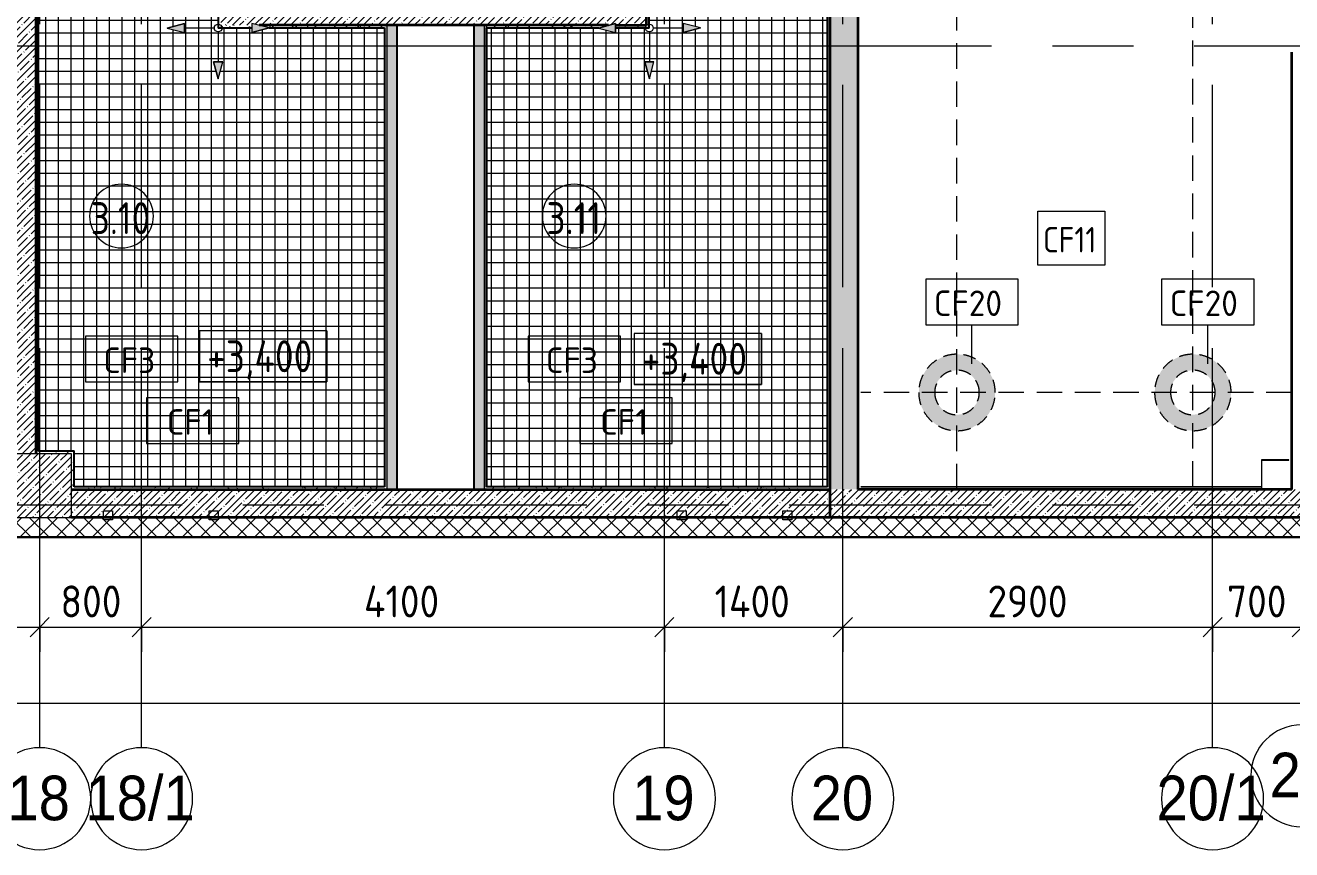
# Model space of a CAD drawing. Header units: millimetres. Extents: x 35378 to 237579, y -8553 to 29000.
# Drawn here: x 65547 to 75480, y -2706 to 3760 of the extents above; entities that cross this region are included whole.
import ezdxf

# ---------------------------------------------------------------- set-up
doc = ezdxf.new("R2010")
doc.units = ezdxf.units.MM
for name, pattern in [('200_ШТРИХ__ш1_п0_6_', [160, 100, -60]), ('ADSK_Штрих_ш2 п1', [300, 200, -100]), ('Осевая', [3175, 635, -476.25, 1587.5, -476.25])]:
    doc.linetypes.add(name, pattern=pattern)
for name, color, linetype, lineweight in [('A-ANNO-DIMS', 7, 'Continuous', 9), ('A-ANNO-DIMS-100', 7, 'Continuous', 9), ('A-AREA-IDEN', 7, 'Continuous', 9), ('A-CLNG', 7, 'Continuous', 9), ('A-CLNG-IDEN', 7, 'Continuous', 9), ('A-CLNG-PATT', 7, 'Continuous', 9), ('A-DETL-1', 7, 'ADSK_Штрих_ш2 п1', 9), ('A-DETL-GENF', 7, 'Continuous', 9), ('A-DETL-MBND', 7, '200_ШТРИХ__ш1_п0_6_', 9), ('A-DETL-MBND-1', 7, 'Continuous', 9), ('A-GLAZ', 7, 'Continuous', 9), ('A-GLAZ-1', 7, 'Continuous', 13), ('A-WALL', 7, 'Continuous', 9), ('G-ANNO-DIMS', 7, 'Continuous', 9), ('I-WALL', 7, 'Continuous', 9), ('S-COLS', 7, 'Continuous', 9), ('Оси', 7, 'Continuous', 9), ('Оси-1', 7, 'Continuous', 20), ('Оси-2', 7, 'Осевая', 9)]:
    doc.layers.add(name, color=color, linetype=linetype, lineweight=lineweight)
for name, color, linetype, lineweight, true_color in [('A-WALL-1', 7, 'Continuous', 35, 0x3c3c3c), ('A-WALL-3', 7, 'Continuous', 25, 0x3c3c3c), ('A-WALL-FNSH-1', 7, 'Continuous', 9, 0x3c3c3c), ('A-WALL-FNSH-2', 7, 'Continuous', 13, 0x3c3c3c), ('G-ANNO-TEXT-1', 7, 'Continuous', 9, 0x3c3c3c)]:
    doc.layers.add(name, color=color, linetype=linetype, lineweight=lineweight, true_color=true_color)
doc.styles.add('Arial', font='arial.ttf', dxfattribs={"width": 0.9, "height": 350})
doc.styles.add('GOST Common', font='GOST_Common.ttf', dxfattribs={"width": 0.9, "height": 250})
doc.styles.add('GOST Common_1', font='GOST_Common.ttf', dxfattribs={"height": 200})
doc.styles.add('GOST Common_3', font='GOST_Common.ttf', dxfattribs={"width": 0.9, "height": 200})
doc.styles.add('ISOCPEUR', font='isocpeur.ttf', dxfattribs={"width": 0.9, "height": 250})
doc.dimstyles.new('ISO-2_5_0_9К_БОЛЬШОЙ', dxfattribs={"dimscale": 304.8, "dimtxt": 248.995294, "dimasz": 0.492126, "dimexe": 0.393701, "dimexo": 0.984252, "dimgap": 0, "dimtad": 1, "dimdec": 0, "dimrnd": 10, "dimzin": 0, "dimdsep": 46, "dimtxsty": 'ISOCPEUR', "dimblk1": 'OBLIQUE', "dimblk2": 'OBLIQUE', "dimsah": 1, "dimcen": 0.09, "dimdle": 0.393701, "dimazin": 0, "dimtfac": 1, "dimtdec": 4, "dimtix": 1, "dimtmove": 0, "dimatfit": 3, "dimfxl": 1, "dimtvp": 1, "dimtolj": 1, "dimtzin": 0, "dimarcsym": 2})
pattern_1 = [(45, (0, 0), (-57.02463, 57.02463), []), (45, (57.025, 0), (-57.02463, 57.02463), [100.806, -20.161, 3.353, -16.808])]
pattern_2 = [(135, (0, 0), (-75.43415, -75.43415), [106.68, -17.78, 3.556, -17.78]), (135, (0, 75.39), (-75.43415, -75.43415), []), (50, (0, 0), (127.52922, -11.15758), [13.335, -146.685]), (355, (0, 0), (-24.66966, 133.74002), [10.668, -117.348]), (100.451, (10.63, -0.93), (102.85973, 122.58178), [11.333, -124.663]), (46.184, (0, 35.56), (189.75516, -29.43036), [20.002, -220.027]), (96.636, (15.81, 33.1), (166.1822, 173.1996), [17, -186.995]), (351.184, (0, 35.56), (166.18393, 173.1976), [16.002, -176.022]), (21, (17.78, 26.67), (106.13027, -71.58603), [13.335, -146.685]), (326, (17.78, 26.67), (43.26188, 128.93175), [10.668, -117.348]), (71.451, (26.62, 20.7), (149.39198, 57.34505), [11.333, -124.663]), (37.5, (0, 0), (2.162228, 59.188357), [3.353, -112.573, 3.353, -115.773, -117.793]), (37.5, (0, 0), (2.162228, 59.188357), [-235.052, 3.353, -114.44]), (7.5, (0, 0), (46.77386, 70.12615), [3.353, -64.567, 3.353, -109.906, -44.894]), (7.5, (0, 0), (46.77386, 70.12615), [-181.178, 3.353, -41.542]), (327.5, (-39.65, 0), (94.91367, -4.010093), [3.353, -41.097, 3.353, -135.331, -184.023]), (327.5, (-39.65, 0), (94.91367, -4.010093), [-183.134, 3.353, -180.67]), (317.5, (-57.43, 0), (103.69057, 17.79882), [3.353, -54.432, 3.353, -88.748, -130.683]), (317.5, (-57.43, 0), (103.69057, 17.79882), [-149.885, 3.353, -127.33])]
pattern_3 = [(0, (0, 0), (121.92, 30.48), [10.058, -81.382, 10.058, -81.382, -487.68]), (0, (0, 0), (121.92, 30.48), [-182.88, 10.058, -172.822, 10.058, -81.382, -213.36]), (0, (0, 0), (121.92, 30.48), [-457.2, 10.058, -50.902, 10.058, -142.342]), (120, (45.72, 15.24), (-87.356454, 90.345817), [10.058, -81.382, 10.058, -81.382, -487.68]), (120, (45.72, 15.24), (-87.356454, 90.345817), [-182.88, 10.058, -172.822, 10.058, -81.382, -213.36]), (120, (45.72, 15.24), (-87.356454, 90.345817), [-457.2, 10.058, -50.902, 10.058, -142.342]), (240, (60.96, 76.2), (-34.563546, -120.825817), [10.058, -81.382, 10.058, -81.382, -487.68]), (240, (60.96, 76.2), (-34.563546, -120.825817), [-182.88, 10.058, -172.822, 10.058, -81.382, -213.36]), (240, (60.96, 76.2), (-34.563546, -120.825817), [-457.2, 10.058, -50.902, 10.058, -142.342])]

# ---------------------------------------------------------------- blocks, each defined once
blk = doc.blocks.new('BSC_Колонна _Прямоугольная - 500х500-V10-План потолков с обозначением видов отделки и геометрии 1 этажа в осях 12-23')
at = {"layer": 'S-COLS'}
h = blk.add_hatch(dxfattribs=at)
h.set_pattern_fill('FP_11', color=256, style=0, pattern_type=2)
h.set_pattern_definition([(45, (-65660, -150), (-57.02463, 57.02463), []), (45, (-65602.975, -150), (-57.02463, 57.02463), [100.806, -20.161, 3.353, -16.808])])
h.paths.add_polyline_path([(-250, -250), (250, -250), (250, 250), (-250, 250)])
for p, q in [((250, 250), (-250, 250)), ((-250, 250), (-250, -250)), ((250, -250), (250, 250)), ((-250, -250), (250, -250))]:
    blk.add_line(p, q, dxfattribs=at)
blk = doc.blocks.new('120_Окно_СКБ_1Ст - 120_Окно_СКБ_1Ст 900х2500_h_-V21-План потолков с обозначением видов отделки и геометрии 1 этажа в осях 12-23')
at = {"layer": 'A-GLAZ-1'}
for p, q in [((-450, -127), (-450, -57)), ((-450, -57), (-380, -57)), ((-380, -57), (-380, -127)), ((380, -127), (380, -57)), ((380, -57), (450, -57)), ((450, -57), (450, -127)), ((-380, -127), (-450, -127)), ((450, -127), (380, -127))]:
    blk.add_line(p, q, dxfattribs=at)
blk = doc.blocks.new('Начало раскладки_красным - Начало раскладки_красным-26102174-План потолков с обозначением видов отделки и геометрии 1 этажа в осях 12-23')
at = {"layer": 'A-DETL-GENF'}
for points in [[(-36.2, 264.8), (36.2, 264.8), (0, 400)], [(-264.8, -36.2), (-264.8, 36.2), (-400, 0)], [(264.8, -36.2), (400, 0), (264.8, 36.2)], [(0, -400), (36.2, -264.8), (-36.2, -264.8)]]:
    blk.add_hatch(color=256, dxfattribs=at).paths.add_polyline_path(points)
for p, q in [((0, 400), (-36.2, 264.8)), ((0, 400), (-36.2, 264.8)), ((36.2, 264.8), (0, 400)), ((0, 400), (36.2, 264.8)), ((-36.2, 264.8), (36.2, 264.8)), ((-36.2, 264.8), (36.2, 264.8)), ((0, 30), (0, 264.8)), ((-264.8, 36.2), (-400, 0)), ((-400, 0), (-264.8, 36.2)), ((-400, 0), (-264.8, -36.2)), ((-400, 0), (-264.8, -36.2)), ((-264.8, -36.2), (-264.8, 36.2)), ((-264.8, 36.2), (-264.8, -36.2)), ((-30, 0), (-264.8, 0)), ((30, 0), (264.8, 0)), ((400, 0), (264.8, 36.2)), ((264.8, 36.2), (264.8, -36.2)), ((400, 0), (264.8, 36.2)), ((264.8, 36.2), (264.8, -36.2)), ((400, 0), (264.8, -36.2)), ((0, -30), (0, -264.8)), ((264.8, -36.2), (400, 0)), ((36.2, -264.8), (-36.2, -264.8)), ((-36.2, -264.8), (0, -400)), ((0, -400), (-36.2, -264.8)), ((-36.2, -264.8), (36.2, -264.8)), ((0, -400), (36.2, -264.8)), ((0, -400), (36.2, -264.8))]:
    blk.add_line(p, q, dxfattribs=at)
blk.add_circle((0, 0), 30, dxfattribs=at)
blk = doc.blocks.new('Ось сетки - D8-29747960-План потолков с обозначением видов отделки и геометрии 1 этажа в осях 12-23')
at = {"layer": 'Оси-1'}
for start, end in [(360, 180), (180, 360)]:
    blk.add_arc((0, 0), 4, start, end, dxfattribs=at)
blk = doc.blocks.new('Марка_Помещения - Номер-25198446-План потолков с обозначением видов отделки и геометрии 1 этажа в осях 12-23')
at = {"layer": 'A-AREA-IDEN'}
for start, end in [(360, 180), (180, 360)]:
    blk.add_arc((0, 0), 2.5, start, end, dxfattribs=at)
blk = doc.blocks.new('М_потолков - Марка_ Имя типа-25382930-План потолков с обозначением видов отделки и геометрии 1 этажа в осях 12-23')
at = {"layer": 'A-CLNG-IDEN'}
for p, q in [((3.625, 1.984375), (-3.625, 1.984375)), ((-3.625, 1.984375), (-3.625, -1.59375)), ((3.625, -1.59375), (3.625, 1.984375)), ((-3.625, -1.59375), (3.625, -1.59375))]:
    blk.add_line(p, q, dxfattribs=at)
blk = doc.blocks.new('Высотные отметки - 10х4_h_-17668695-План потолков с обозначением видов отделки и геометрии 1 этажа в осях 12-23')
at = {"layer": 'G-ANNO-DIMS'}
for p, q in [((-5, 4), (-5, 0)), ((5, 4), (-5, 4)), ((5, 4), (-5, 4)), ((-5, 4), (-5, 0)), ((5, 4), (5, 0)), ((5, 0), (5, 4)), ((5, 0), (-5, 0)), ((-5, 0), (5, 0))]:
    blk.add_line(p, q, dxfattribs=at)
blk = doc.blocks.new('DIMBLOCK14-План потолков с обозначением видов отделки и геометрии 1 этажа в осях 12-23')
at = {"layer": 'A-ANNO-DIMS-100'}
for p, q in [((38310, -1751.2), (38310, -1437.2)), ((84560, -1751.2), (84560, -1437.2)), ((38190, -1557.2), (84680, -1557.2)), ((38310, -1557.2), (38310, -1751.2)), ((84560, -1557.2), (84560, -1751.2))]:
    blk.add_line(p, q, dxfattribs=at)
at = {"layer": 'A-ANNO-DIMS-100', "lineweight": 20}
for p, q in [((38310, -1557.2), (38385, -1482.2)), ((84560, -1557.2), (84635, -1482.2)), ((38310, -1557.2), (38235, -1632.2)), ((84560, -1557.2), (84485, -1632.2))]:
    blk.add_line(p, q, dxfattribs=at)
at = {"layer": 'A-ANNO-DIMS-100', "color": 0, "insert": (61028, -1230.6), "char_height": 250, "width": 976.828, "attachment_point": 1, "line_spacing_factor": 1.149209, "style": 'ISOCPEUR'}
blk.add_mtext('46250', dxfattribs=at)
blk = doc.blocks.new('_Oblique')
at = {"color": 0, "linetype": 'ByBlock', "lineweight": -2}
blk.add_line((-0.5, -0.5), (0.5, 0.5), dxfattribs=at)
blk = doc.blocks.new('DIMBLOCK25-План потолков с обозначением видов отделки и геометрии 1 этажа в осях 12-23')
at = {"layer": 'A-ANNO-DIMS-100'}
for p, q in [((61160, -1154.7), (61160, -840.7)), ((65660, -1154.7), (65660, -840.7)), ((61160, -960.7), (65660, -960.7)), ((61160, -960.7), (61160, -1154.7)), ((65660, -960.7), (65660, -1154.7))]:
    blk.add_line(p, q, dxfattribs=at)
at = {"layer": 'A-ANNO-DIMS-100', "lineweight": 20}
for p, q in [((61160, -960.7), (61235, -885.7)), ((65660, -960.7), (65735, -885.7)), ((61160, -960.7), (61085, -1035.7)), ((65660, -960.7), (65585, -1035.7))]:
    blk.add_line(p, q, dxfattribs=at)
at = {"layer": 'A-ANNO-DIMS-100', "color": 0, "insert": (63082, -634.1), "char_height": 250, "width": 787.208, "attachment_point": 1, "line_spacing_factor": 1.149209, "style": 'ISOCPEUR'}
blk.add_mtext('4500', dxfattribs=at)
blk = doc.blocks.new('DIMBLOCK26-План потолков с обозначением видов отделки и геометрии 1 этажа в осях 12-23')
at = {"layer": 'A-ANNO-DIMS-100'}
for p, q in [((65660, -1154.7), (65660, -840.7)), ((66460, -1154.7), (66460, -840.7)), ((65660, -960.7), (66460, -960.7)), ((65660, -960.7), (65660, -1154.7)), ((66460, -960.7), (66460, -1154.7))]:
    blk.add_line(p, q, dxfattribs=at)
at = {"layer": 'A-ANNO-DIMS-100', "lineweight": 20}
for p, q in [((65660, -960.7), (65735, -885.7)), ((66460, -960.7), (66535, -885.7)), ((65660, -960.7), (65585, -1035.7)), ((66460, -960.7), (66385, -1035.7))]:
    blk.add_line(p, q, dxfattribs=at)
at = {"layer": 'A-ANNO-DIMS-100', "color": 0, "insert": (65823, -634.1), "char_height": 250, "width": 568.858, "attachment_point": 1, "line_spacing_factor": 1.149209, "style": 'ISOCPEUR'}
blk.add_mtext('800', dxfattribs=at)
blk = doc.blocks.new('DIMBLOCK27-План потолков с обозначением видов отделки и геометрии 1 этажа в осях 12-23')
at = {"layer": 'A-ANNO-DIMS-100'}
for p, q in [((66460, -1154.7), (66460, -840.7)), ((70560, -1154.7), (70560, -840.7)), ((66460, -960.7), (70560, -960.7)), ((66460, -960.7), (66460, -1154.7)), ((70560, -960.7), (70560, -1154.7))]:
    blk.add_line(p, q, dxfattribs=at)
at = {"layer": 'A-ANNO-DIMS-100', "lineweight": 20}
for p, q in [((66460, -960.7), (66535, -885.7)), ((70560, -960.7), (70635, -885.7)), ((66460, -960.7), (66385, -1035.7)), ((70560, -960.7), (70485, -1035.7))]:
    blk.add_line(p, q, dxfattribs=at)
at = {"layer": 'A-ANNO-DIMS-100', "color": 0, "insert": (68203.5, -634.1), "char_height": 250, "width": 735.494, "attachment_point": 1, "line_spacing_factor": 1.149209, "style": 'ISOCPEUR'}
blk.add_mtext('4100', dxfattribs=at)
blk = doc.blocks.new('DIMBLOCK28-План потолков с обозначением видов отделки и геометрии 1 этажа в осях 12-23')
at = {"layer": 'A-ANNO-DIMS-100'}
for p, q in [((70560, -1154.7), (70560, -840.7)), ((71960, -1154.7), (71960, -840.7)), ((70560, -960.7), (71960, -960.7)), ((70560, -960.7), (70560, -1154.7)), ((71960, -960.7), (71960, -1154.7))]:
    blk.add_line(p, q, dxfattribs=at)
at = {"layer": 'A-ANNO-DIMS-100', "lineweight": 20}
for p, q in [((70560, -960.7), (70635, -885.7)), ((71960, -960.7), (72035, -885.7)), ((70560, -960.7), (70485, -1035.7)), ((71960, -960.7), (71885, -1035.7))]:
    blk.add_line(p, q, dxfattribs=at)
at = {"layer": 'A-ANNO-DIMS-100', "color": 0, "insert": (70953.5, -634.1), "char_height": 250, "width": 735.494, "attachment_point": 1, "line_spacing_factor": 1.149209, "style": 'ISOCPEUR'}
blk.add_mtext('1400', dxfattribs=at)
blk = doc.blocks.new('DIMBLOCK29-План потолков с обозначением видов отделки и геометрии 1 этажа в осях 12-23')
at = {"layer": 'A-ANNO-DIMS-100'}
for p, q in [((71960, -1154.7), (71960, -840.7)), ((74860, -1154.7), (74860, -840.7)), ((71960, -960.7), (74860, -960.7)), ((71960, -960.7), (71960, -1154.7)), ((74860, -960.7), (74860, -1154.7))]:
    blk.add_line(p, q, dxfattribs=at)
at = {"layer": 'A-ANNO-DIMS-100', "lineweight": 20}
for p, q in [((71960, -960.7), (72035, -885.7)), ((74860, -960.7), (74935, -885.7)), ((71960, -960.7), (71885, -1035.7)), ((74860, -960.7), (74785, -1035.7))]:
    blk.add_line(p, q, dxfattribs=at)
at = {"layer": 'A-ANNO-DIMS-100', "color": 0, "insert": (73094, -634.1), "char_height": 250, "width": 758.478, "attachment_point": 1, "line_spacing_factor": 1.149209, "style": 'ISOCPEUR'}
blk.add_mtext('2900', dxfattribs=at)
blk = doc.blocks.new('DIMBLOCK30-План потолков с обозначением видов отделки и геометрии 1 этажа в осях 12-23')
at = {"layer": 'A-ANNO-DIMS-100'}
for p, q in [((74860, -1154.7), (74860, -840.7)), ((75560, -1154.7), (75560, -840.7)), ((74860, -960.7), (75560, -960.7)), ((74860, -960.7), (74860, -1154.7)), ((75560, -960.7), (75560, -1154.7))]:
    blk.add_line(p, q, dxfattribs=at)
at = {"layer": 'A-ANNO-DIMS-100', "lineweight": 20}
for p, q in [((74860, -960.7), (74935, -885.7)), ((75560, -960.7), (75635, -885.7)), ((74860, -960.7), (74785, -1035.7)), ((75560, -960.7), (75485, -1035.7))]:
    blk.add_line(p, q, dxfattribs=at)
at = {"layer": 'A-ANNO-DIMS-100', "color": 0, "insert": (74973, -634.1), "char_height": 250, "width": 568.858, "attachment_point": 1, "line_spacing_factor": 1.149209, "style": 'ISOCPEUR'}
blk.add_mtext('700', dxfattribs=at)

msp = doc.modelspace()

# ---------------------------------------------------------------- hatches: boundary and pattern name
at = {"layer": 'A-CLNG-PATT'}
h = msp.add_hatch(dxfattribs=at)
h.set_pattern_fill('FP_63', color=256, style=0, pattern_type=2)
h.set_pattern_definition([(270, (67007.5, 3900), (100, 6e-15), []), (0, (67007.5, 3900), (0, 100), [])])
h.paths.add_polyline_path([(67626.2, 141), (68364, 141), (68364, 3739), (67459.1, 3739), (67324.8, 3702.9), (67324.7, 3739), (67059, 3739), (67059, 4003.8), (67023.6, 4003.7), (67059, 4139), (67059, 7659), (65931, 7659), (65931, 7379), (65651, 7379), (65651, 421), (65931, 421), (65931, 141), (66158.3, 141)])
h.paths.add_polyline_path([(67060.2, 3339), (67023.9, 3474.2), (67096.4, 3474.3)])
h.paths.add_polyline_path([(66795.3, 3702.6), (66660, 3738.8), (66795.2, 3775.1)])
h = msp.add_hatch(dxfattribs=at)
h.set_pattern_fill('FP_62', color=256, style=0, pattern_type=2)
h.set_pattern_definition([(270, (70502.94, 3900), (100, 6e-15), []), (0, (70502.94, 3900), (0, 100), [])])
h.paths.add_polyline_path([(71839, 141), (71839, 7659), (70441, 7659), (70441.8, 4139), (70478.1, 4003.8), (70441, 4003.7), (70441, 3739), (70177.2, 3739), (70177.3, 3702.6), (70042, 3739), (69166.9, 3739), (69166.9, 141), (70562.1, 141)])
h.paths.add_polyline_path([(70442.2, 3339), (70405.9, 3474.2), (70478.4, 3474.3)])
h.paths.add_polyline_path([(70706.8, 3702.9), (70706.7, 3775.4), (70842, 3739.2)])
at = {"layer": 'A-DETL-MBND-1'}
h = msp.add_hatch(color=256, dxfattribs=at)
h.paths.add_polyline_path([(72855, 580), (72913.5, 585.8), (72969.8, 602.8), (73021.7, 630.6), (73067.1, 667.9), (73104.4, 713.3), (73132.2, 765.2), (73149.2, 821.5), (73155, 880), (73149.2, 938.5), (73132.2, 994.8), (73104.4, 1046.7), (73067.1, 1092.1), (73021.7, 1129.4), (72969.8, 1157.2), (72913.5, 1174.2), (72855, 1180), (72796.5, 1174.2), (72740.2, 1157.2), (72688.3, 1129.4), (72642.9, 1092.1), (72605.6, 1046.7), (72577.8, 994.8), (72560.8, 938.5), (72555, 880), (72560.8, 821.5), (72577.8, 765.2), (72605.6, 713.3), (72642.9, 667.9), (72688.3, 630.6), (72740.2, 602.8), (72796.5, 585.8)])
h.paths.add_polyline_path([(72855, 705), (72809.7, 711), (72764, 731.2), (72731.3, 756.3), (72703.4, 792.5), (72686, 834.7), (72680, 880), (72686, 925.3), (72703.4, 967.5), (72731.3, 1003.7), (72767.5, 1031.6), (72809.7, 1049), (72855, 1055), (72900.3, 1049), (72942.5, 1031.6), (72978.7, 1003.7), (73006.6, 967.5), (73024, 925.3), (73030, 880), (73024, 834.7), (73006.6, 792.5), (72978.7, 756.3), (72942.5, 728.4), (72900.3, 711)])
h = msp.add_hatch(color=256, dxfattribs=at)
h.paths.add_polyline_path([(74705, 580), (74763.5, 585.8), (74819.8, 602.8), (74871.7, 630.6), (74917.1, 667.9), (74954.4, 713.3), (74982.2, 765.2), (74999.2, 821.5), (75005, 880), (74999.2, 938.5), (74982.2, 994.8), (74954.4, 1046.7), (74917.1, 1092.1), (74871.7, 1129.4), (74819.8, 1157.2), (74763.5, 1174.2), (74705, 1180), (74646.5, 1174.2), (74590.2, 1157.2), (74538.3, 1129.4), (74492.9, 1092.1), (74455.6, 1046.7), (74427.8, 994.8), (74410.8, 938.5), (74405, 880), (74410.8, 821.5), (74427.8, 765.2), (74455.6, 713.3), (74492.9, 667.9), (74538.3, 630.6), (74590.2, 602.8), (74646.5, 585.8)])
h.paths.add_polyline_path([(74705, 705), (74659.7, 711), (74617.5, 728.4), (74581.3, 756.3), (74553.4, 792.5), (74536, 834.7), (74530, 880), (74536, 925.3), (74553.4, 967.5), (74581.3, 1003.7), (74617.5, 1031.6), (74659.7, 1049), (74705, 1055), (74750.3, 1049), (74792.5, 1031.6), (74828.7, 1003.7), (74856.6, 967.5), (74874, 925.3), (74880, 880), (74874, 834.7), (74856.6, 792.5), (74828.7, 756.3), (74792.5, 728.4), (74750.3, 711)])
at = {"layer": 'A-WALL'}
h = msp.add_hatch(dxfattribs=at)
h.set_pattern_fill('FP_19', color=256, style=0, pattern_type=2)
h.set_pattern_definition([(45, (0, 0), (-70.71068, 70.71068), []), (135, (0, 0), (-70.71068, -70.71068), [])])
h.paths.add_polyline_path([(75700, -250), (75700, -100), (56627.1, -100), (56627.1, -250), (73497.9, -250)])
at = {"layer": 'I-WALL'}
h = msp.add_hatch(dxfattribs=at)
h.set_pattern_fill('FP_57', color=256, style=0, pattern_type=2)
h.set_pattern_definition(pattern_3)
h.paths.add_polyline_path([(70440, 3740), (70440, 4003.8), (70420, 4003.7), (70420, 3740)])
h.paths.add_polyline_path([(70420, 4057.6), (70440, 4132.4), (70440, 7680), (70420, 7680), (70420, 4139)])
h = msp.add_hatch(dxfattribs=at)
h.set_pattern_fill('FP_57', color=256, style=0, pattern_type=2)
h.set_pattern_definition(pattern_3)
h.paths.add_polyline_path([(71860, 140), (71860, 7680), (71840, 7680), (71840, 140)])
h = msp.add_hatch(dxfattribs=at)
h.set_pattern_fill('FP_17', color=256, style=0, pattern_type=2)
h.set_pattern_definition(pattern_1)
h.paths.add_polyline_path([(71860, 120), (72080, 120), (72080, 7680), (71860, 7680), (71860, 140)])
h = msp.add_hatch(dxfattribs=at)
h.set_pattern_fill('FP_17', color=256, style=0, pattern_type=2)
h.set_pattern_definition(pattern_1)
h.paths.add_polyline_path([(65410, 400), (65630, 400), (65630, 7400), (65410, 7400), (65410, 470.3)])
h = msp.add_hatch(dxfattribs=at)
h.set_pattern_fill('FP_57', color=256, style=0, pattern_type=2)
h.set_pattern_definition(pattern_3)
h.paths.add_polyline_path([(65650, 400), (65650, 7380), (65630, 7380), (65630, 400)])
h = msp.add_hatch(dxfattribs=at)
h.set_pattern_fill('FP_17', color=256, style=0, pattern_type=2)
h.set_pattern_definition(pattern_1)
h.paths.add_polyline_path([(68365, 3760), (70121.1, 3760), (70177.2, 3775.1), (70177.3, 3760), (70420, 3760), (70420, 3980), (67080, 3980), (67080, 3760), (67324.8, 3760), (67324.7, 3775.4), (67382.3, 3760), (67626.2, 3760)])
h = msp.add_hatch(dxfattribs=at)
h.set_pattern_fill('FP_57', color=256, style=0, pattern_type=2)
h.set_pattern_definition(pattern_3)
h.paths.add_polyline_path([(67460, 3740), (68365, 3740), (68365, 3760), (67382.3, 3760), (67457.1, 3740)])
h.paths.add_polyline_path([(67324.7, 3740), (67324.8, 3740), (67324.7, 3760), (67060, 3760), (67060, 3740)])
h = msp.add_hatch(dxfattribs=at)
h.set_pattern_fill('FP_57', color=256, style=0, pattern_type=2)
h.set_pattern_definition(pattern_3)
h.paths.add_polyline_path([(68385, 140), (68385, 3760), (68365, 3760), (68365, 140)])
h = msp.add_hatch(dxfattribs=at)
h.set_pattern_fill('FP_24', color=256, style=0, pattern_type=2)
h.set_pattern_definition(pattern_2)
h.paths.add_polyline_path([(68385, 120), (68465, 120), (68465, 3760), (68385, 3760), (68385, 140)])
h = msp.add_hatch(dxfattribs=at)
h.set_pattern_fill('FP_24', color=256, style=0, pattern_type=2)
h.set_pattern_definition(pattern_2)
h.paths.add_polyline_path([(69145.9, 120), (69145.9, 3760), (69065.9, 3760), (69065.9, 120)])
h = msp.add_hatch(dxfattribs=at)
h.set_pattern_fill('FP_57', color=256, style=0, pattern_type=2)
h.set_pattern_definition(pattern_3)
h.paths.add_polyline_path([(69165.9, 3740), (70046.6, 3740), (70121.1, 3760), (69145.9, 3760), (69145.9, 3740)])
h.paths.add_polyline_path([(70177.3, 3740), (70420, 3740), (70420, 3760), (70177.2, 3760), (70177.2, 3740)])
h = msp.add_hatch(dxfattribs=at)
h.set_pattern_fill('FP_57', color=256, style=0, pattern_type=2)
h.set_pattern_definition(pattern_3)
h.paths.add_polyline_path([(69145.9, 120), (69165.9, 120), (69165.9, 3740), (69145.9, 3740), (69145.9, 470.3)])
h = msp.add_hatch(dxfattribs=at)
h.set_pattern_fill('FP_57', color=256, style=0, pattern_type=2)
h.set_pattern_definition(pattern_3)
h.paths.add_polyline_path([(65930, 400), (65930, 420), (65650, 420), (65650, 400), (65910, 400)])
h = msp.add_hatch(dxfattribs=at)
h.set_pattern_fill('FP_57', color=256, style=0, pattern_type=2)
h.set_pattern_definition(pattern_3)
h.paths.add_polyline_path([(65930, 120), (65930, 400), (65910, 400), (65910, 120)])
h = msp.add_hatch(dxfattribs=at)
h.set_pattern_fill('FP_17', color=256, style=0, pattern_type=2)
h.set_pattern_definition(pattern_1)
h.paths.add_polyline_path([(71860, -100), (71860, 120), (65910, 120), (65910, -100), (70562.1, -100)])
h = msp.add_hatch(dxfattribs=at)
h.set_pattern_fill('FP_57', color=256, style=0, pattern_type=2)
h.set_pattern_definition(pattern_3)
h.paths.add_polyline_path([(68385, 120), (68385, 140), (65930, 140), (65930, 120), (67626.2, 120)])
h = msp.add_hatch(dxfattribs=at)
h.set_pattern_fill('FP_57', color=256, style=0, pattern_type=2)
h.set_pattern_definition(pattern_3)
h.paths.add_polyline_path([(71860, 120), (71860, 140), (69165.9, 140), (69165.9, 120), (70562.1, 120)])
h = msp.add_hatch(dxfattribs=at)
h.set_pattern_fill('FP_17', color=256, style=0, pattern_type=2)
h.set_pattern_definition(pattern_1)
h.paths.add_polyline_path([(75700, -100), (75700, 120), (71860, 120), (71860, -100), (73497.9, -100)])

# ---------------------------------------------------------------- linework, layer by layer
at = {"layer": 'A-CLNG'}
for p, q in [((71839, 141), (71839, 7659)), ((65651, 7379), (65651, 421)), ((67059, 3739), (67059, 4003.8)), ((70441, 4003.8), (70441, 3739)), ((67324.8, 3739), (67059, 3739)), ((68364, 3739), (67459.1, 3739)), ((68364, 141), (68364, 3739)), ((70042.9, 3739), (69166.9, 3739)), ((69166.9, 3739), (69166.9, 141)), ((70441, 3739), (70177.2, 3739)), ((65651, 421), (65931, 421)), ((65931, 421), (65931, 141)), ((65931, 141), (68364, 141)), ((69166.9, 141), (71839, 141))]:
    msp.add_line(p, q, dxfattribs=at)
at = {"layer": 'A-CLNG-IDEN'}
for p, q in [((72972.4, 1105.1), (72972.4, 1410.9)), ((74822.4, 1105.1), (74822.4, 1410.9))]:
    msp.add_line(p, q, dxfattribs=at)
at = {"layer": 'A-DETL-1'}
for p, q in [((72855, 120), (72855, 7680)), ((74705, 140), (74705, 7645.1)), ((75480, 880), (72101.4, 880))]:
    msp.add_line(p, q, dxfattribs=at)
at = {"layer": 'A-DETL-MBND'}
for centre, radius, start, end in [((72855, 880), 300, 0, 180), ((74705, 880), 300, 0, 180), ((72855, 880), 175, 0, 180), ((74705, 880), 175, 0, 180), ((72855, 880), 300, 180, 360), ((72855, 880), 175, 180, 0), ((74705, 880), 300, 180, 360), ((74705, 880), 175, 180, 0)]:
    msp.add_arc(centre, radius, start, end, dxfattribs=at)
at = {"layer": 'A-WALL'}
for p, q in [((68385, 120), (68385, 3760)), ((69145.9, 3760), (69145.9, 120)), ((38742.7, -250), (75850, -250))]:
    msp.add_line(p, q, dxfattribs=at)
at = {"layer": 'A-WALL-1'}
for p, q in [((71860, -100), (71860, 7680)), ((72080, 120), (72080, 7680)), ((65630, 7400), (65630, 400)), ((70420, 3760), (70420, 3980)), ((70121.1, 3760), (67382.3, 3760)), ((70177.2, 3760), (70420, 3760)), ((75480, 120), (75480, 3550)), ((65910, 120), (71860, 120)), ((75480, 120), (72080, 120)), ((75700, -100), (65910, -100))]:
    msp.add_line(p, q, dxfattribs=at)
at = {"layer": 'A-WALL-3'}
for p, q in [((71840, 140), (71840, 7680)), ((65650, 420), (65650, 7380)), ((67060, 4003.8), (67060, 3740)), ((70440, 3740), (70440, 4003.8)), ((67060, 3740), (67324.8, 3740)), ((67457.1, 3740), (68365, 3740)), ((68365, 3740), (68365, 140)), ((68465, 120), (68465, 3760)), ((69065.9, 3760), (69065.9, 120)), ((69165.9, 3740), (70046.6, 3740)), ((69165.9, 140), (69165.9, 3740)), ((70177.2, 3740), (70440, 3740)), ((65930, 420), (65650, 420)), ((65930, 140), (65930, 420)), ((68365, 140), (65930, 140)), ((71840, 140), (69165.9, 140))]:
    msp.add_line(p, q, dxfattribs=at)
at = {"layer": 'A-WALL-FNSH-1'}
msp.add_line((38742.7, -258), (75858, -258), dxfattribs=at)
at = {"layer": 'A-WALL-FNSH-2'}
for p, q in [((75244, 351), (75244, 140)), ((75459, 351), (75244, 351)), ((75245, 130), (75245, 350)), ((75245, 350), (75459, 350)), ((75459, 350), (75459, 351)), ((75244, 140), (72101, 140)), ((72101, 140), (72101, 139)), ((72101, 139), (75244, 139)), ((75244, 139), (75244, 130)), ((75245, 130), (75244, 130)), ((38742.7, -253), (75853, -253))]:
    msp.add_line(p, q, dxfattribs=at)
at = {"layer": 'G-ANNO-TEXT-1', "flags": 128}
msp.add_lwpolyline([(73489.3, 2302.7), (74015.7, 2302.7), (74015.7, 1878.7), (73489.3, 1878.7)], close=True, dxfattribs=at)
at = {"layer": 'Оси'}
for p, q in [((65660, -1906.3), (65660, 593.7)), ((66460, -1906.3), (66460, 593.7)), ((70560, -1906.3), (70560, 593.7)), ((71960, -1906.3), (71960, 593.7)), ((74860, -1906.3), (74860, 593.7))]:
    msp.add_line(p, q, dxfattribs=at)
at = {"layer": 'Оси-2'}
for p, q in [((65660, 593.7), (65660, 24898.1)), ((66460, 593.7), (66460, 24898.1)), ((70560, 593.7), (70560, 24898.1)), ((71960, 593.7), (71960, 24898.1)), ((74860, 593.7), (74860, 24898.1)), ((38678.1, 3600), (82214, 3600)), ((38678.1, 0), (82214, 0))]:
    msp.add_line(p, q, dxfattribs=at)

# ---------------------------------------------------------------- block references
at = {"layer": 'A-AREA-IDEN', "xscale": 99.99999999999993, "yscale": 99.99999999999993, "zscale": 99.99999999999993}
for p in [(66301.8, 2263.9), (69852.7, 2263.9)]:
    msp.add_blockref('Марка_Помещения - Номер-25198446-План потолков с обозначением видов отделки и геометрии 1 этажа в осях 12-23', p, dxfattribs=at)
at = {"layer": 'A-CLNG-IDEN', "xscale": 99.99999999999993, "yscale": 99.99999999999993, "zscale": 99.99999999999993}
for p in [(72972.4, 1570.3), (74822.4, 1570.3), (66381.4, 1123.3), (69853.3, 1123.3), (66859.8, 638.8), (70258.8, 638.8)]:
    msp.add_blockref('М_потолков - Марка_ Имя типа-25382930-План потолков с обозначением видов отделки и геометрии 1 этажа в осях 12-23', p, dxfattribs=at)
at = {"layer": 'A-DETL-GENF', "rotation": 0.03359668727813597}
for p in [(67060, 3739), (70442, 3739)]:
    msp.add_blockref('Начало раскладки_красным - Начало раскладки_красным-26102174-План потолков с обозначением видов отделки и геометрии 1 этажа в осях 12-23', p, dxfattribs=at)
at = {"layer": 'A-GLAZ', "rotation": 180}
for p in [(66610, -175), (71110, -175)]:
    msp.add_blockref('120_Окно_СКБ_1Ст - 120_Окно_СКБ_1Ст 900х2500_h_-V21-План потолков с обозначением видов отделки и геометрии 1 этажа в осях 12-23', p, dxfattribs=at)
at = {"layer": 'G-ANNO-DIMS', "xscale": 99.99999999999993, "yscale": 99.99999999999993, "zscale": 99.99999999999993}
for p in [(67413.4, 962.3), (70822.1, 942.9)]:
    msp.add_blockref('Высотные отметки - 10х4_h_-17668695-План потолков с обозначением видов отделки и геометрии 1 этажа в осях 12-23', p, dxfattribs=at)
at = {"layer": 'S-COLS'}
msp.add_blockref('BSC_Колонна _Прямоугольная - 500х500-V10-План потолков с обозначением видов отделки и геометрии 1 этажа в осях 12-23', (65660, 150), dxfattribs=at)
at = {"layer": 'Оси-1', "xscale": 99.99999999999993, "yscale": 99.99999999999993, "zscale": 99.99999999999993}
for p in [(75560, -2126.3), (65660, -2306.3), (66460, -2306.3), (70560, -2306.3), (71960, -2306.3), (74860, -2306.3)]:
    msp.add_blockref('Ось сетки - D8-29747960-План потолков с обозначением видов отделки и геометрии 1 этажа в осях 12-23', p, dxfattribs=at)

# ---------------------------------------------------------------- texts
at = {"layer": 'A-AREA-IDEN', "char_height": 250, "attachment_point": 1, "style": 'GOST Common'}
for s, insert, width in [('3.10', (66059.9, 2372.5), 606.076), ('3.11', (69634.7, 2372.5), 548.354)]:
    msp.add_mtext(s, dxfattribs=dict(at, insert=insert, width=width))
at = {"layer": 'A-CLNG-IDEN', "char_height": 200, "attachment_point": 1, "style": 'GOST Common_1'}
for s, insert, width in [('CF20', (72673.6, 1680.1), 705.485), ('CF20', (74523.6, 1680.1), 705.485), ('CF3', (66158.5, 1233), 521.097), ('CF3', (69630.5, 1233), 521.097), ('CF1', (66657, 748.6), 472.996), ('CF1', (70056, 748.6), 472.996)]:
    msp.add_mtext(s, dxfattribs=dict(at, insert=insert, width=width))
at = {"layer": 'G-ANNO-DIMS', "char_height": 250, "width": 1055.976, "attachment_point": 1, "line_spacing_factor": 1.022761, "style": 'GOST Common'}
for insert in [(66973.4, 1289), (70382.1, 1269.6)]:
    msp.add_mtext('+3,400', dxfattribs=dict(at, insert=insert))
at = {"layer": 'G-ANNO-TEXT-1', "insert": (73529.3, 2178.3), "char_height": 200, "width": 533.924, "attachment_point": 1, "style": 'GOST Common_3'}
msp.add_mtext('CF11', dxfattribs=at)
at = {"layer": 'Оси', "char_height": 350, "attachment_point": 1, "style": 'Arial'}
for s, insert, width in [('21', (75307.4, -1945.6), 606.076), ('18', (65407.4, -2125.6), 606.076), ('18/1', (66019.7, -2125.6), 1060.633), ('19', (70307.4, -2125.6), 606.076), ('20', (71707.4, -2125.6), 606.076), ('20/1', (74419.7, -2125.6), 1060.633)]:
    msp.add_mtext(s, dxfattribs=dict(at, insert=insert, width=width))

# ---------------------------------------------------------------- dimensions: what is measured, and where the dimension line sits
at = {"layer": 'A-ANNO-DIMS'}
for base, p1, p2, override, picture, middle in [((65660, -960.7), (61160, -854.7), (65660, -854.7), {"dimpost": '<>', "dimfxl": 4500}, 'DIMBLOCK25-План потолков с обозначением видов отделки и геометрии 1 этажа в осях 12-23', (63410, -835.7)), ((66460, -960.7), (65660, -854.7), (66460, -854.7), {"dimpost": '<>', "dimfxl": 800}, 'DIMBLOCK26-План потолков с обозначением видов отделки и геометрии 1 этажа в осях 12-23', (66060, -835.7)), ((70560, -960.7), (66460, -854.7), (70560, -854.7), {"dimpost": '<>', "dimfxl": 4100}, 'DIMBLOCK27-План потолков с обозначением видов отделки и геометрии 1 этажа в осях 12-23', (68510, -835.7)), ((71960, -960.7), (70560, -854.7), (71960, -854.7), {"dimpost": '<>', "dimfxl": 1400}, 'DIMBLOCK28-План потолков с обозначением видов отделки и геометрии 1 этажа в осях 12-23', (71260, -835.7)), ((74860, -960.7), (71960, -854.7), (74860, -854.7), {"dimpost": '<>', "dimfxl": 2900}, 'DIMBLOCK29-План потолков с обозначением видов отделки и геометрии 1 этажа в осях 12-23', (73410, -835.7)), ((75560, -960.7), (74860, -854.7), (75560, -854.7), {"dimpost": '<>', "dimfxl": 700}, 'DIMBLOCK30-План потолков с обозначением видов отделки и геометрии 1 этажа в осях 12-23', (75210, -835.7)), ((84560, -1557.2), (38310, -1451.2), (84560, -1451.2), {"dimpost": '<>', "dimfxl": 46250}, 'DIMBLOCK14-План потолков с обозначением видов отделки и геометрии 1 этажа в осях 12-23', (61435, -1432.2))]:
    dim = msp.add_linear_dim(base=base, p1=p1, p2=p2, dimstyle='ISO-2_5_0_9К_БОЛЬШОЙ', override=override, dxfattribs=at)
    dim.commit()
    dim.dimension.update_dxf_attribs({"geometry": picture, "text_midpoint": middle})

doc.saveas('drawing.dxf')
